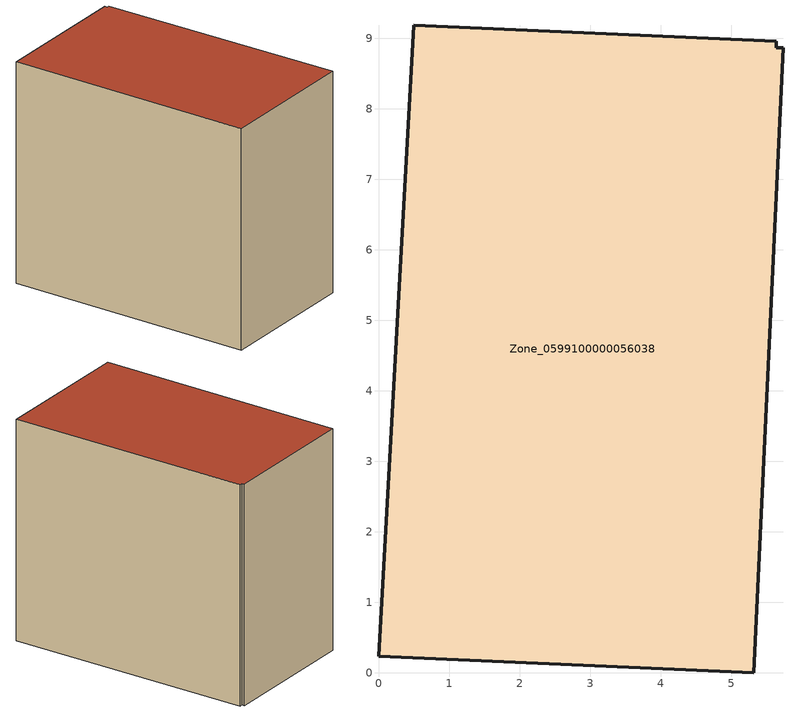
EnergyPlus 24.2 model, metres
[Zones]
Zone_0599100000056038
 floor ground (C_G): 5.64,8.87 5.74,8.87 5.32,0 0,0.24 0.5,9.19 5.64,8.96 z1.04
 wall outside (C_F): 0,0.24 5.32,0 5.74,8.87 5.64,8.87 5.64,8.96 0.5,9.19 0,0.24 z1.04:9.03
 roof outside (C_R): 5.74,8.87 5.64,8.87 5.64,8.96 0.5,9.19 0,0.24 5.32,0 z9.03
[BUILDING]
Pand.0599100000056038: North Axis=0; Terrain=City; Loads Convergence Tolerance Value=0.04; Temperature Convergence Tolerance Value=0.4; Solar Distribution=FullExterior; Maximum Number of Warmup Days=25; Minimum Number of Warmup Days=1
[Site:Location]
Rotterdam.The.Hague.AP_ZH_NLD Design_Conditions: Latitude=51.96; Longitude=4.45; Time Zone=1; Elevation=-4.5
[SITE:GROUNDTEMPERATURE:BUILDINGSURFACE]
18, 18, 18, 18, 18, 18, 18, 18, 18, 18, 18, 18
[MATERIAL] Thermal Absorptance=0.9; Solar Absorptance=0.7; Visible Absorptance=0.7
Name | Roughness | Thickness | Conductivity | Density | Specific Heat
G.TI.1975-1991 | MediumSmooth | 0.15 | 0.288461 | 540 | 1210
F.TI.1975-1991 | Rough | 0.3 | 0.230769 | 1920 | 840
R.TI.1975-1991 | MediumRough | 0.2 | 0.153846 | 1500 | 1000
[CONSTRUCTION]
C_G: G.TI.1975-1991
C_F: F.TI.1975-1991
C_R: R.TI.1975-1991
[ZONE]
Zone_0599100000056038: Type=1; Multiplier=1; Ceiling Height=Autocalculate; Volume=Autocalculate; Floor Area=autocalculate; Part of Total Floor Area=Yes
[ZONEINFILTRATION:DESIGNFLOWRATE]
Infil_Zone_0599100000056038: Zone or ZoneList or Space or SpaceList=Zone_0599100000056038; Schedule=AlwaysOn; Design Flow Rate Calculation Method=Flow/Area; Flow Rate per Floor Area=0.003; Constant Term Coefficient=1; Temperature Term Coefficient=0; Velocity Term Coefficient=0; Velocity Squared Term Coefficient=0
[HVACTEMPLATE:ZONE:IDEALLOADSAIRSYSTEM]
Zone_0599100000056038: Maximum Heating Supply Air Temperature=50; Minimum Cooling Supply Air Temperature=13; Maximum Heating Supply Air Humidity Ratio=0.0156; Minimum Cooling Supply Air Humidity Ratio=0.0077; Heating Limit=NoLimit; Cooling Limit=NoLimit; Dehumidification Control Type=ConstantSensibleHeatRatio; Cooling Sensible Heat Ratio=0.7; Dehumidification Setpoint=60; Humidification Control Type=None; Humidification Setpoint=30; Outdoor Air Method=None; Outdoor Air Flow Rate per Person=0.00944; Outdoor Air Flow Rate per Zone Floor Area=0; Outdoor Air Flow Rate per Zone=0; Demand Controlled Ventilation Type=None; Outdoor Air Economizer Type=NoEconomizer; Heat Recovery Type=None; Sensible Heat Recovery Effectiveness=0.7; Latent Heat Recovery Effectiveness=0.65
[ZONECONTROL:THERMOSTAT]
ThermostatControl_Zone_0599100000056038: Zone or ZoneList=Zone_0599100000056038; Control Type Schedule=DualSetpointControlType; Control 1=Thermostat_Zone_0599100000056038; Temperature Difference Between Cutout And Setpoint=0
[THERMOSTATSETPOINT:DUALSETPOINT]
Thermostat_Zone_0599100000056038: Heating Setpoint Temperature Schedule=HeatingSetpoint_Zone_0599100000056038; Cooling Setpoint Temperature Schedule=CoolingSetpoint_Zone_0599100000056038
[SCHEDULE:COMPACT]
HeatingSetpoint_Zone_0599100000056038: Through: 12/31, For: AllDays, Until: 24:00, 21
CoolingSetpoint_Zone_0599100000056038: Through: 12/31, For: AllDays, Until: 24:00, 24
DualSetpointControlType: Through: 12/31, For: AllDays, Until: 24:00, 4
AlwaysOn: Through: 12/31, For: AllDays, Until: 24:00, 1
